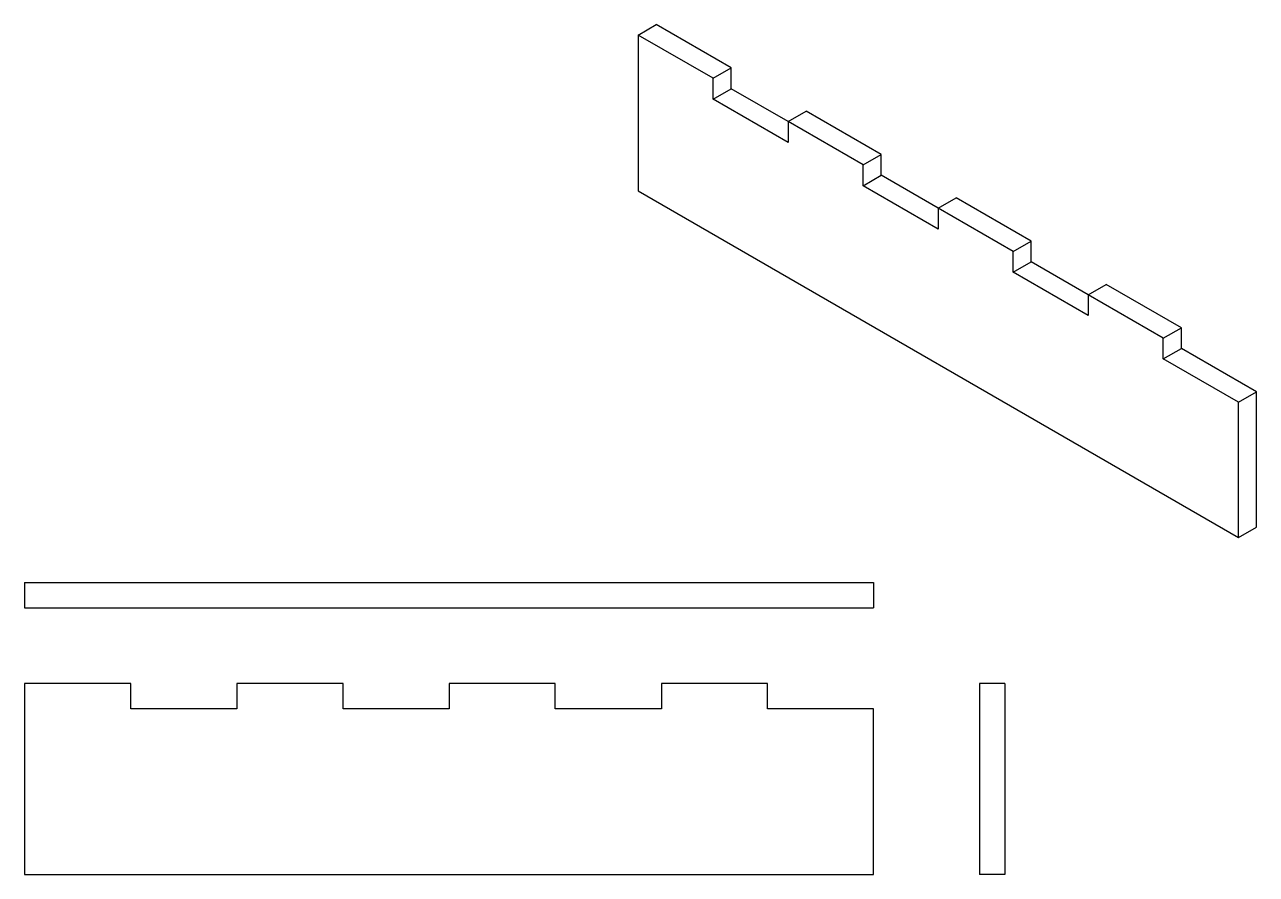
# Model space of a CAD drawing. Header units: millimetres. Extents: x 94 to 385, y 102 to 303.
import ezdxf

# ---------------------------------------------------------------- set-up
doc = ezdxf.new("R2010")
doc.units = ezdxf.units.MM

msp = doc.modelspace()

# ---------------------------------------------------------------- linework, layer by layer
at = {"color": 7, "linetype": 'Continuous', "lineweight": 25}
for p, q in [((238.92, 300.09), (243.16, 302.54)), ((260.84, 292.33), (243.16, 302.54)), ((256.6, 289.89), (238.92, 300.09)), ((238.92, 300.09), (238.92, 263.35)), ((256.6, 289.89), (260.84, 292.33)), ((260.84, 287.44), (260.84, 292.33)), ((256.6, 284.99), (256.6, 289.89)), ((256.6, 284.99), (260.84, 287.44)), ((274.27, 279.68), (260.84, 287.44)), ((274.27, 274.78), (256.6, 284.99)), ((274.27, 279.68), (278.52, 282.13)), ((296.19, 271.92), (278.52, 282.13)), ((274.27, 279.68), (274.27, 274.78)), ((291.95, 269.48), (274.27, 279.68)), ((291.95, 269.48), (296.19, 271.92)), ((296.19, 267.03), (296.19, 271.92)), ((291.95, 264.58), (291.95, 269.48)), ((291.95, 264.58), (296.19, 267.03)), ((309.63, 259.27), (296.19, 267.03)), ((309.63, 254.37), (291.95, 264.58)), ((238.92, 263.35), (380.34, 181.71)), ((309.63, 259.27), (313.87, 261.72)), ((331.55, 251.51), (313.87, 261.72)), ((309.63, 259.27), (309.63, 254.37)), ((327.31, 249.07), (309.63, 259.27)), ((327.31, 249.07), (331.55, 251.51)), ((331.55, 246.62), (331.55, 251.51)), ((327.31, 244.17), (327.31, 249.07)), ((327.31, 244.17), (331.55, 246.62)), ((344.98, 233.96), (327.31, 244.17)), ((344.98, 238.86), (331.55, 246.62)), ((344.98, 238.86), (349.23, 241.31)), ((366.91, 231.1), (349.23, 241.31)), ((344.98, 238.86), (344.98, 233.96)), ((362.66, 228.65), (344.98, 238.86)), ((362.66, 228.65), (366.91, 231.1)), ((366.91, 226.2), (366.91, 231.1)), ((362.66, 223.76), (362.66, 228.65)), ((362.66, 223.76), (366.91, 226.2)), ((380.34, 213.55), (362.66, 223.76)), ((384.58, 216), (366.91, 226.2)), ((380.34, 213.55), (384.58, 216)), ((384.58, 184.15), (384.58, 216)), ((380.34, 181.71), (380.34, 213.55)), ((380.34, 181.71), (384.58, 184.15)), ((94.42, 171.07), (94.42, 165.07)), ((94.42, 171.07), (294.42, 171.07)), ((294.42, 171.07), (294.42, 165.07)), ((94.42, 165.07), (294.42, 165.07)), ((94.42, 147.29), (94.42, 102.29)), ((119.42, 147.29), (94.42, 147.29)), ((119.42, 141.29), (119.42, 147.29)), ((144.42, 147.29), (144.42, 141.29)), ((169.42, 147.29), (144.42, 147.29)), ((169.42, 141.29), (169.42, 147.29)), ((194.42, 147.29), (194.42, 141.29)), ((219.42, 147.29), (194.42, 147.29)), ((219.42, 141.29), (219.42, 147.29)), ((244.42, 147.29), (244.42, 141.29)), ((269.42, 147.29), (244.42, 147.29)), ((269.42, 141.29), (269.42, 147.29)), ((319.33, 147.29), (319.33, 102.29)), ((325.33, 147.29), (319.33, 147.29)), ((325.33, 147.29), (325.33, 102.29)), ((144.42, 141.29), (119.42, 141.29)), ((194.42, 141.29), (169.42, 141.29)), ((244.42, 141.29), (219.42, 141.29)), ((294.42, 141.29), (269.42, 141.29)), ((294.42, 102.29), (294.42, 141.29)), ((94.42, 102.29), (294.42, 102.29)), ((325.33, 102.29), (319.33, 102.29))]:
    msp.add_line(p, q, dxfattribs=at)

doc.saveas('drawing.dxf')
